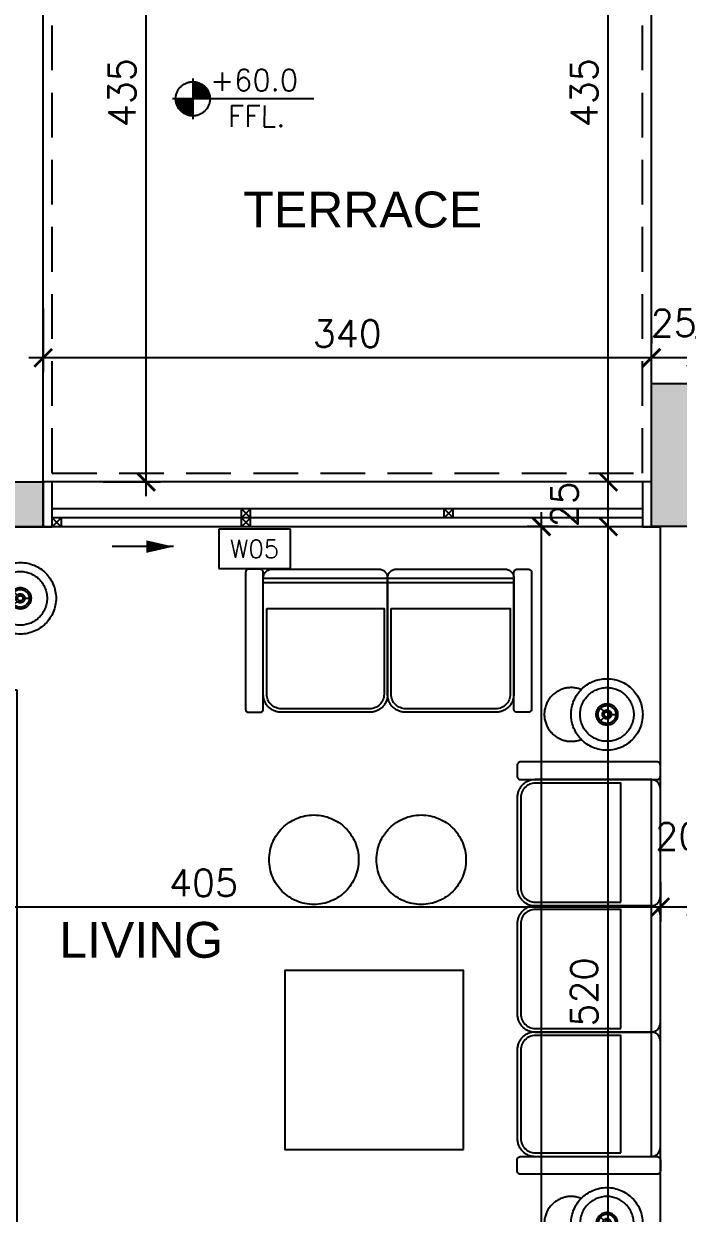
# Model space of a CAD drawing. Header units: centimetres. Extents: x -10658 to 14823, y -5448 to 3597.
# Drawn here: x -1234 to -868, y 1781 to 2446 of the extents above; entities that cross this region are included whole.
import ezdxf
from ezdxf.enums import TextEntityAlignment as Align
from ezdxf.xclip import XClip

# ---------------------------------------------------------------- set-up
doc = ezdxf.new("R2010")
doc.units = ezdxf.units.CM
doc.header["$LTSCALE"] = 100
doc.header["$MEASUREMENT"] = 0
doc.header["$XCLIPFRAME"] = 0
doc.header["$PDMODE"] = 35
doc.linetypes.add('A0-01 FLOOR PLANS$0$HIDDEN', pattern=[0.375, 0.25, -0.125])
for name, color, linetype in [('A0-01 FLOOR PLANS$0$ARROW INDICATOR', 4, 'Continuous'), ('A0-01 FLOOR PLANS$0$DIM IN', 1, 'Continuous'), ('A0-01 FLOOR PLANS$0$FURNITURE', 111, 'Continuous'), ('A0-01 FLOOR PLANS$0$HIDDEN -03', 8, 'A0-01 FLOOR PLANS$0$HIDDEN'), ('A0-01 FLOOR PLANS$0$LVL', 2, 'Continuous'), ('A0-01 FLOOR PLANS$0$TEXT', 3, 'Continuous'), ('A0-01 FLOOR PLANS$0$TEXT-SCHED', 3, 'Continuous'), ('A0-01 FLOOR PLANS$0$WALL-01', 7, 'Continuous'), ('A0-01 FLOOR PLANS$0$WINDOW', 1, 'Continuous'), ('SOURROUNDING$0$KERBSTONE', 11, 'Continuous'), ('XREF GF COL$0$COLUMN', 6, 'Continuous'), ('XREF GF COL$0$COLUMN HATCH', 201, 'Continuous')]:
    doc.layers.add(name, color=color, linetype=linetype)
doc.styles.add('A0-01 FLOOR PLANS$0$02-Ground$0$ATTRIBUTE', font='ROMANS.shx')
doc.styles.add('A0-01 FLOOR PLANS$0$22', font='romans.shx')
doc.styles.add('A0-01 FLOOR PLANS$0$A0-01 GROUND FLOOR PLAN - For Entry modification$0$ROMANS', font='romans')
doc.styles.add('A0-01 FLOOR PLANS$0$ART-PS-1', font='arial.ttf', dxfattribs={"height": 20})
doc.styles.add('A0-01 FLOOR PLANS$0$GRIDS$0$20', font='romans.shx')
doc.dimstyles.new('A0-01 FLOOR PLANS$0$100', dxfattribs={"dimtxt": 15, "dimasz": 10, "dimexe": 8, "dimexo": 12, "dimgap": 6, "dimtad": 1, "dimdec": 0, "dimzin": 0, "dimdsep": 46, "dimtxsty": 'A0-01 FLOOR PLANS$0$22', "dimblk": 'A0-01 FLOOR PLANS$0$_ARCHTICK', "dimcen": 30, "dimdle": 8, "dimclrd": 1, "dimclre": 1, "dimclrt": 2, "dimadec": 0, "dimazin": 0, "dimtfac": 1, "dimtdec": 0, "dimtmove": 2, "dimatfit": 3, "dimldrblk": 'A0-01 FLOOR PLANS$0$_OBLIQUE', "dimfxl": 100, "dimtolj": 1, "dimtzin": 0, "dimarcsym": 0})
doc.dimstyles.new('A0-01 FLOOR PLANS$0$A0-01 GROUND FLOOR PLAN - For Entry modification$0$text', dxfattribs={"dimtxt": 18, "dimasz": 10, "dimexe": 10, "dimexo": 10, "dimgap": -6, "dimtad": 1, "dimtih": 1, "dimtoh": 1, "dimdec": 0, "dimdsep": 46, "dimtxsty": 'A0-01 FLOOR PLANS$0$A0-01 GROUND FLOOR PLAN - For Entry modification$0$ROMANS', "dimblk1": 'A0-01 FLOOR PLANS$0$A0-01 GROUND FLOOR PLAN - For Entry modification$0$_ARCHTICK', "dimblk2": 'A0-01 FLOOR PLANS$0$A0-01 GROUND FLOOR PLAN - For Entry modification$0$_ARCHTICK', "dimsah": 1, "dimcen": 25, "dimdle": 10, "dimse1": 1, "dimse2": 1, "dimsd1": 1, "dimsd2": 1, "dimclrd": 1, "dimclre": 1, "dimclrt": 2, "dimadec": 0, "dimazin": 0, "dimtfac": 1, "dimtdec": 0, "dimtmove": 2, "dimatfit": 3, "dimldrblk": 'A0-01 FLOOR PLANS$0$A0-01 GROUND FLOOR PLAN - For Entry modification$0$_ARCHTICK', "dimfxl": 1, "dimtolj": 1, "dimtzin": 0, "dimarcsym": 0})

# ---------------------------------------------------------------- blocks, each defined once
blk = doc.blocks.new('SOURROUNDING')
at = {"layer": 'SOURROUNDING$0$KERBSTONE', "lineweight": 13}
h = blk.add_hatch(dxfattribs=at)
h.set_pattern_fill('AR-HBONE', color=252, scale=5, angle=90)
h.paths.add_polyline_path([(-175, 1001.39), (-180.24, 999.4), (-175, 1003.26), (-175, 1910.07), (-189.19, 1904.68), (-175, 1915.15), (-175, 1965.25), (-177.79, 1965.57), (-175, 1966.16), (-175, 2515.31), (-190.95, 2509.26), (-175, 2521.02), (-175, 2569.63), (-179.55, 2570.15), (-175, 2571.11), (-175, 2808), (-890, 2808), (-890, 3028), (-1810, 3028), (-1810, 2511.19), (-1925, 2511.19), (-1925, 1979.72), (-1810, 1979.72), (-1810, 775), (-3028, 775), (-3028, 650), (-2728, 650), (-2448, 650), (-2428, 650), (-1382.07, 650), (-1382.07, 25), (-1257.59, 25), (-1257.07, 25), (-857.07, 25), (-732.07, 25), (-732.07, 668), (-175, 668)])
h.paths.add_polyline_path([(-1685, 828), (-1685, 2129.72), (-1770, 2129.72), (-1770, 2361.19), (-1685, 2361.19), (-1685, 2748), (-1220, 2748), (-1220, 2683), (-890, 2683), (-300, 2683), (-300, 788), (-590, 788), (-590, 793), (-817, 793), (-817, 713), (-1286.12, 713), (-1287.5, 828)], flags=16)
h.paths.add_polyline_path([(-1798.23, 1621.66), (-1726.11, 1621.66), (-1726.11, 1641.16), (-1798.23, 1641.16)], flags=16)
h.paths.add_polyline_path([(-1563.97, 2964.65), (-999.2, 2964.65), (-999.2, 3018.34), (-1563.97, 3018.34)], flags=16)
blk = doc.blocks.new('A0-01 FLOOR PLANS$0$W01')
at = {"layer": 'A0-01 FLOOR PLANS$0$WINDOW'}
for p, q in [((-1210, 1985), (-1550, 1985)), ((-1215, 1970), (-1545, 1970)), ((-1439.17, 1960), (-1439.17, 1970)), ((-1434.17, 1970), (-1439.17, 1965)), ((-1439.17, 1970), (-1434.17, 1965)), ((-1434.17, 1960), (-1434.17, 1970)), ((-1325.83, 1965), (-1325.83, 1970)), ((-1320.83, 1970), (-1325.83, 1965)), ((-1325.83, 1970), (-1320.83, 1965)), ((-1320.83, 1965), (-1320.83, 1970)), ((-1439.17, 1965), (-1545, 1965)), ((-1540, 1965), (-1545, 1960)), ((-1545, 1965), (-1540, 1960)), ((-1540, 1965), (-1540, 1960)), ((-1434.17, 1965), (-1439.17, 1965)), ((-1434.17, 1965), (-1439.17, 1960)), ((-1439.17, 1965), (-1434.17, 1960)), ((-1325.83, 1965), (-1434.17, 1965)), ((-1320.83, 1965), (-1325.83, 1965)), ((-1215, 1965), (-1320.83, 1965)), ((-1210, 1960), (-1550, 1960))]:
    blk.add_line(p, q, dxfattribs=at)
for points in [[(-1550, 1960), (-1545, 1960), (-1545, 1985), (-1550, 1985)], [(-1215, 1960), (-1210, 1960), (-1210, 1985), (-1215, 1985)]]:
    blk.add_lwpolyline(points, close=True, dxfattribs=at)
blk = doc.blocks.new('A0-01 FLOOR PLANS$0$Fur_Light-Table Lamp_D30_01')
for p, q in [((0, 2.5), (0, 5)), ((-3.54, -3.54), (-1.77, -1.77)), ((3.54, -3.54), (1.77, -1.77))]:
    blk.add_line(p, q)
for radius in [15, 6, 5, 2.5, 1.5]:
    blk.add_circle((0, 0), radius)
blk = doc.blocks.new('A0-01 FLOOR PLANS$0$Fur_TV_Mounted_75-Inch')
for points in [[(3.5, -4), (3.5, 0), (-3.5, 0), (-3.5, -4)], [(-81.5, -8), (-81.5, -5.5), (81.5, -5.5), (81.5, -8)]]:
    blk.add_lwpolyline(points)
blk.add_lwpolyline([(83, -8), (-83, -8), (-83, -4), (83, -4)], close=True)
blk = doc.blocks.new('A0-01 FLOOR PLANS$0$LIVING')
at = {"layer": 'A0-01 FLOOR PLANS$0$FURNITURE'}
for p, q in [((-1426.95, 1928.8), (-1357.45, 1928.8)), ((-1357.45, 1928.8), (-1286.95, 1928.8)), ((-1426.95, 1491.88), (-1357.45, 1491.88)), ((-1357.45, 1491.88), (-1286.95, 1491.88))]:
    blk.add_line(p, q, dxfattribs=at)
for points in [[(-1428.95, 1936.3), (-1434.95, 1936.3, 0.414214), (-1436.95, 1934.3), (-1436.95, 1858.3, 0.414214), (-1434.95, 1856.3), (-1428.95, 1856.3, 0.414214), (-1426.95, 1858.3), (-1426.95, 1934.3, 0.414214)], [(-1284.95, 1936.3), (-1278.95, 1936.3, -0.414214), (-1276.95, 1934.3), (-1276.95, 1858.3, -0.414214), (-1278.95, 1856.3), (-1284.95, 1856.3, -0.414214), (-1286.95, 1858.3), (-1286.95, 1934.3, -0.414214)], [(-1424.95, 1914.3), (-1359.45, 1914.3), (-1359.45, 1866.3, -0.414214), (-1367.45, 1858.3), (-1416.95, 1858.3, -0.414214), (-1424.95, 1866.3)], [(-1355.45, 1914.3), (-1288.95, 1914.3), (-1288.95, 1866.3, -0.414214), (-1296.95, 1858.3), (-1347.45, 1858.3, -0.414214), (-1355.45, 1866.3)], [(-1205, 1820.68), (-1205, 1826.68, 0.414214), (-1207, 1828.68), (-1283, 1828.68, 0.414214), (-1285, 1826.68), (-1285, 1820.68, 0.414214), (-1283, 1818.68), (-1207, 1818.68, 0.414214)], [(-1227, 1750.18), (-1227, 1816.68), (-1275, 1816.68, 0.414214), (-1283, 1808.68), (-1283, 1758.18, 0.414214), (-1275, 1750.18)], [(-1227, 1679.68), (-1227, 1746.18), (-1275, 1746.18, 0.414214), (-1283, 1738.18), (-1283, 1687.68, 0.414214), (-1275, 1679.68)], [(-1227, 1610.18), (-1227, 1675.68), (-1275, 1675.68, 0.414214), (-1283, 1667.68), (-1283, 1618.18, 0.414214), (-1275, 1610.18)], [(-1205, 1606.18), (-1205, 1600.18, -0.414214), (-1207, 1598.18), (-1283, 1598.18, -0.414214), (-1285, 1600.18), (-1285, 1606.18, -0.414214), (-1283, 1608.18), (-1207, 1608.18, -0.414214)], [(-1428.95, 1484.38), (-1434.95, 1484.38, -0.414214), (-1436.95, 1486.38), (-1436.95, 1562.38, -0.414214), (-1434.95, 1564.38), (-1428.95, 1564.38, -0.414214), (-1426.95, 1562.38), (-1426.95, 1486.38, -0.414214)], [(-1424.95, 1506.38), (-1359.45, 1506.38), (-1359.45, 1554.38, 0.414214), (-1367.45, 1562.38), (-1416.95, 1562.38, 0.414214), (-1424.95, 1554.38)], [(-1355.45, 1506.38), (-1288.95, 1506.38), (-1288.95, 1554.38, 0.414214), (-1296.95, 1562.38), (-1347.45, 1562.38, 0.414214), (-1355.45, 1554.38)], [(-1284.95, 1484.38), (-1278.95, 1484.38, 0.414214), (-1276.95, 1486.38), (-1276.95, 1562.38, 0.414214), (-1278.95, 1564.38), (-1284.95, 1564.38, 0.414214), (-1286.95, 1562.38), (-1286.95, 1486.38, 0.414214)]]:
    blk.add_lwpolyline(points, format="xyb", close=True, dxfattribs=at)
for points in [[(-1426.95, 1931.3, -0.414214), (-1421.95, 1936.3), (-1362.45, 1936.3, -0.414214), (-1357.45, 1931.3), (-1357.45, 1866.3, -0.414214), (-1367.45, 1856.3), (-1416.95, 1856.3, -0.414214), (-1426.95, 1866.3), (-1426.95, 1931.3), (-1357.45, 1931.3)], [(-1357.45, 1931.3, -0.414214), (-1352.45, 1936.3), (-1291.95, 1936.3, -0.414214), (-1286.95, 1931.3), (-1286.95, 1866.3, -0.414214), (-1296.95, 1856.3), (-1347.45, 1856.3, -0.414214), (-1357.45, 1866.3), (-1357.45, 1931.3), (-1286.95, 1931.3)], [(-1210, 1748.18, 0.414214), (-1205, 1753.18), (-1205, 1813.68, 0.414214), (-1210, 1818.68), (-1275, 1818.68, 0.414214), (-1285, 1808.68), (-1285, 1758.18, 0.414214), (-1275, 1748.18), (-1210, 1748.18), (-1210, 1818.68)], [(-1210, 1677.68, 0.414214), (-1205, 1682.68), (-1205, 1743.18, 0.414214), (-1210, 1748.18), (-1275, 1748.18, 0.414214), (-1285, 1738.18), (-1285, 1687.68, 0.414214), (-1275, 1677.68), (-1210, 1677.68), (-1210, 1748.18)], [(-1210, 1608.18, 0.414214), (-1205, 1613.18), (-1205, 1672.68, 0.414214), (-1210, 1677.68), (-1275, 1677.68, 0.414214), (-1285, 1667.68), (-1285, 1618.18, 0.414214), (-1275, 1608.18), (-1210, 1608.18), (-1210, 1677.68)], [(-1426.95, 1489.38, 0.414214), (-1421.95, 1484.38), (-1362.45, 1484.38, 0.414214), (-1357.45, 1489.38), (-1357.45, 1554.38, 0.414214), (-1367.45, 1564.38), (-1416.95, 1564.38, 0.414214), (-1426.95, 1554.38), (-1426.95, 1489.38), (-1357.45, 1489.38)], [(-1357.45, 1489.38, 0.414214), (-1352.45, 1484.38), (-1291.95, 1484.38, 0.414214), (-1286.95, 1489.38), (-1286.95, 1554.38, 0.414214), (-1296.95, 1564.38), (-1347.45, 1564.38, 0.414214), (-1357.45, 1554.38), (-1357.45, 1489.38), (-1286.95, 1489.38)]]:
    blk.add_lwpolyline(points, format="xyb", dxfattribs=at)
for points in [[(-1564.7, 1868.81), (-1564.7, 1542.86), (-1604.7, 1542.86), (-1604.7, 1868.81)], [(-1314.98, 1612.12), (-1314.98, 1712.12), (-1414.98, 1712.12), (-1414.98, 1612.12)]]:
    blk.add_lwpolyline(points, close=True, dxfattribs=at)
for centre, radius in [((-1562.79, 1920), 20), ((-1234.86, 1855.1), 20), ((-1398.65, 1773.95), 25), ((-1338.65, 1773.95), 25), ((-1234.86, 1570.77), 20), ((-1562.79, 1491.66), 20)]:
    blk.add_circle(centre, radius, dxfattribs=at)
for centre in [(-1582.79, 1920), (-1254.86, 1855.1), (-1254.86, 1570.77), (-1582.79, 1491.66)]:
    blk.add_arc(centre, 15, 67.97569, 292.02431, dxfattribs=at)
for name, p, rotation in [('A0-01 FLOOR PLANS$0$Fur_Light-Table Lamp_D30_01', (-1562.79, 1920), 270), ('A0-01 FLOOR PLANS$0$Fur_Light-Table Lamp_D30_01', (-1234.86, 1855.1), 270), ('A0-01 FLOOR PLANS$0$Fur_TV_Mounted_75-Inch', (-1604.7, 1702.95), 90)]:
    blk.add_blockref(name, p, dxfattribs=dict(at, rotation=rotation))
at = {"layer": 'A0-01 FLOOR PLANS$0$FURNITURE', "xscale": -1, "rotation": 270}
for p in [(-1234.86, 1570.77), (-1562.79, 1491.66)]:
    blk.add_blockref('A0-01 FLOOR PLANS$0$Fur_Light-Table Lamp_D30_01', p, dxfattribs=at)
blk = doc.blocks.new('XREF GF COL')
at = {"layer": 'XREF GF COL$0$COLUMN HATCH'}
for points in [[(-11269.7, 2208.07), (-11294.7, 2208.07), (-11294.7, 2128.07), (-11269.7, 2128.07)], [(-11714.7, 2153), (-11714.7, 2128), (-11634.7, 2128), (-11634.7, 2153)]]:
    blk.add_hatch(color=256, dxfattribs=at).paths.add_polyline_path(points)
at = {"layer": 'XREF GF COL$0$COLUMN'}
for points in [[(-11294.7, 2208.07), (-11269.7, 2208.07), (-11269.7, 2128.07), (-11294.7, 2128.07)], [(-11714.7, 2128), (-11714.7, 2153), (-11634.7, 2153), (-11634.7, 2128)]]:
    blk.add_lwpolyline(points, close=True, dxfattribs=at)
blk = doc.blocks.new('A0-01 FLOOR PLANS$0$_ARCHTICK')
at = {"color": 0, "linetype": 'ByBlock', "const_width": 0.15}
blk.add_lwpolyline([(-0.5, -0.5), (0.5, 0.5)], dxfattribs=at)
blk = doc.blocks.new('*D350')
at = {"layer": 'A0-01 FLOOR PLANS$0$DIM IN', "color": 1, "lineweight": -2, "transparency": 16777216}
for p, q in [((-1046.47, 1080), (-1046.47, 2136.07)), ((-1036.85, 2128.07), (-1054.47, 2128.07)), ((-1036.85, 1088), (-1054.47, 1088))]:
    blk.add_line(p, q, dxfattribs=at)
at = {"layer": 'Defpoints', "color": 0, "transparency": 16777216}
for p in [(-1046.47, 2128.07), (-1024.85, 2128.07), (-1024.85, 1088)]:
    blk.add_point(p, dxfattribs=at)
at = {"layer": 'A0-01 FLOOR PLANS$0$DIM IN', "color": 1, "lineweight": -2, "transparency": 16777216, "xscale": 10, "yscale": 10, "zscale": 10}
for p, rotation in [((-1046.47, 2128.07), 90), ((-1046.47, 1088), 270)]:
    blk.add_blockref('A0-01 FLOOR PLANS$0$_ARCHTICK', p, dxfattribs=dict(at, rotation=rotation))
at = {"layer": 'A0-01 FLOOR PLANS$0$DIM IN', "color": 2, "transparency": 16777216, "insert": (-1059.97, 1608.04), "char_height": 15, "attachment_point": 5, "rotation": 90, "style": 'A0-01 FLOOR PLANS$0$22'}
blk.add_mtext('\\A1;1040', dxfattribs=at)
blk = doc.blocks.new('A0-01 FLOOR PLANS$0$_OBLIQUE')
at = {"color": 0, "linetype": 'ByBlock'}
blk.add_line((-0.5, -0.5), (0.5, 0.5), dxfattribs=at)
blk = doc.blocks.new('*D351')
at = {"layer": 'A0-01 FLOOR PLANS$0$DIM IN', "color": 1, "lineweight": -2, "transparency": 16777216}
for p, q in [((-1385, 1929.64), (-1385, 1907.5)), ((-980, 1929.64), (-980, 1907.5)), ((-972, 1915.5), (-1393, 1915.5))]:
    blk.add_line(p, q, dxfattribs=at)
at = {"layer": 'Defpoints', "color": 0, "transparency": 16777216}
for p in [(-1385, 1941.64), (-980, 1941.64), (-1385, 1915.5)]:
    blk.add_point(p, dxfattribs=at)
at = {"layer": 'A0-01 FLOOR PLANS$0$DIM IN', "color": 1, "lineweight": -2, "transparency": 16777216, "xscale": 10, "yscale": 10, "zscale": 10, "rotation": 180}
blk.add_blockref('A0-01 FLOOR PLANS$0$_ARCHTICK', (-1385, 1915.5), dxfattribs=at)
at = {"layer": 'A0-01 FLOOR PLANS$0$DIM IN', "color": 1, "lineweight": -2, "transparency": 16777216, "xscale": 10, "yscale": 10, "zscale": 10}
blk.add_blockref('A0-01 FLOOR PLANS$0$_ARCHTICK', (-980, 1915.5), dxfattribs=at)
at = {"layer": 'A0-01 FLOOR PLANS$0$DIM IN', "color": 2, "transparency": 16777216, "insert": (-1235.38, 1929), "char_height": 15, "attachment_point": 5, "style": 'A0-01 FLOOR PLANS$0$22'}
blk.add_mtext('\\A1;405', dxfattribs=at)
blk = doc.blocks.new('A0-01 FLOOR PLANS$0$02-Ground$0$A$C4F2068BA')
for p, q in [((0.4, 0.637), (0.4, 0.163)), ((1.816, 0.4), (0.163, 0.4))]:
    blk.add_line(p, q)
at = {"color": 8, "const_width": 0.2}
for points in [[(0.4, 0.5, -0.414214), (0.5, 0.4, -0.414214)], [(0.4, 0.3, -0.414214), (0.3, 0.4, -0.414214)]]:
    blk.add_lwpolyline(points, format="xyb", dxfattribs=at)
blk.add_circle((0.4, 0.4), 0.2)
blk = doc.blocks.new('A0-01 FLOOR PLANS$0$02-Ground$0$123')
at = {"ltscale": 0.1}
blk.add_blockref('A0-01 FLOOR PLANS$0$02-Ground$0$A$C4F2068BA', (-0.4, -0.4), dxfattribs=at)
blk = doc.blocks.new('A0-01 FLOOR PLANS$0$02-Ground$0$LEVEL- PLAN')
at = {"layer": 'A0-01 FLOOR PLANS$0$LVL', "ltscale": 0.1}
blk.add_blockref('A0-01 FLOOR PLANS$0$02-Ground$0$123', (0, 0), dxfattribs=at)
at = {"layer": 'A0-01 FLOOR PLANS$0$LVL', "ltscale": 0.1, "style": 'A0-01 FLOOR PLANS$0$02-Ground$0$ATTRIBUTE', "width": 0.8, "flags": 4}
blk.add_attdef('%%P0.00', (0.203, 0.093), '', height=0.25, dxfattribs=at)
blk.add_attdef('LVL', text='', height=0.25, dxfattribs=at).set_placement((0.745, -0.327), align=Align.CENTER)
blk = doc.blocks.new('A0-01 FLOOR PLANS$0$A$C1f89f3c6')
at = {"layer": 'A0-01 FLOOR PLANS$0$ARROW INDICATOR'}
blk.add_lwpolyline([(0, -17.19), (0, 17.19)], dxfattribs=at)
blk.add_lwpolyline([(0, -17.19), (0, 17.19)], dxfattribs=at)
blk.add_lwpolyline([(0, -1.94, 7, 0, 0), (0, -17.19, 0, 0, 0)], format="xyseb", dxfattribs=at)
blk = doc.blocks.new('*D406')
at = {"layer": 'A0-01 FLOOR PLANS$0$TEXT-SCHED', "color": 1, "lineweight": -2, "transparency": 16777216}
for p, q in [((-1186.74, 2126.58), (-1226.84, 2126.58)), ((-1226.84, 2126.58), (-1226.84, 2104.58)), ((-1186.74, 2104.58), (-1186.74, 2126.58)), ((-1226.84, 2104.58), (-1186.74, 2104.58))]:
    blk.add_line(p, q, dxfattribs=at)
at = {"layer": 'Defpoints', "color": 0, "transparency": 16777216}
blk.add_point((-1206.79, 2115.58), dxfattribs=at)
blk.add_point((-1206.79, 2115.58), dxfattribs=at)
blk.add_point((-1206.79, 2115.58), dxfattribs=at)
at = {"layer": 'A0-01 FLOOR PLANS$0$TEXT-SCHED', "color": 2, "transparency": 16777216, "insert": (-1206.79, 2115.58), "char_height": 8, "width": 47.1429, "attachment_point": 5, "style": 'A0-01 FLOOR PLANS$0$A0-01 GROUND FLOOR PLAN - For Entry modification$0$ROMANS'}
blk.add_mtext('\\A1;{\\H1.25x;W05}', dxfattribs=at)
blk = doc.blocks.new('A0-01 FLOOR PLANS$0$A0-01 GROUND FLOOR PLAN - For Entry modification$0$_ARCHTICK')
at = {"color": 0, "linetype": 'ByBlock', "const_width": 0.15}
blk.add_lwpolyline([(-0.5, -0.5), (0.5, 0.5)], dxfattribs=at)
blk = doc.blocks.new('*D420')
at = {"layer": 'A0-01 FLOOR PLANS$0$DIM IN', "color": 1, "lineweight": -2, "transparency": 16777216}
for p, q in [((-985, 2234.41), (-985, 2230.41)), ((-960, 2234.41), (-960, 2230.41)), ((-952, 2222.41), (-993, 2222.41))]:
    blk.add_line(p, q, dxfattribs=at)
at = {"layer": 'Defpoints', "color": 0, "transparency": 16777216}
for p in [(-985, 2222.41), (-985, 2222.41), (-960, 2222.41)]:
    blk.add_point(p, dxfattribs=at)
at = {"layer": 'A0-01 FLOOR PLANS$0$DIM IN', "color": 1, "lineweight": -2, "transparency": 16777216, "xscale": 10, "yscale": 10, "zscale": 10, "rotation": 180}
blk.add_blockref('A0-01 FLOOR PLANS$0$_ARCHTICK', (-985, 2222.41), dxfattribs=at)
at = {"layer": 'A0-01 FLOOR PLANS$0$DIM IN', "color": 1, "lineweight": -2, "transparency": 16777216, "xscale": 10, "yscale": 10, "zscale": 10}
blk.add_blockref('A0-01 FLOOR PLANS$0$_ARCHTICK', (-960, 2222.41), dxfattribs=at)
at = {"layer": 'A0-01 FLOOR PLANS$0$DIM IN', "color": 2, "transparency": 16777216, "insert": (-972.5, 2241.82), "char_height": 15, "attachment_point": 5, "style": 'A0-01 FLOOR PLANS$0$22'}
blk.add_mtext('\\A1;25', dxfattribs=at)
blk = doc.blocks.new('*D421')
at = {"layer": 'A0-01 FLOOR PLANS$0$DIM IN', "color": 1, "lineweight": -2, "transparency": 16777216}
for p, q in [((-1325, 2249.91), (-1325, 2214.41)), ((-985, 2234.41), (-985, 2230.41)), ((-977, 2222.41), (-1333, 2222.41))]:
    blk.add_line(p, q, dxfattribs=at)
at = {"layer": 'Defpoints', "color": 0, "transparency": 16777216}
for p in [(-1325, 2261.91), (-1325, 2222.41), (-985, 2222.41)]:
    blk.add_point(p, dxfattribs=at)
at = {"layer": 'A0-01 FLOOR PLANS$0$DIM IN', "color": 1, "lineweight": -2, "transparency": 16777216, "xscale": 10, "yscale": 10, "zscale": 10, "rotation": 180}
blk.add_blockref('A0-01 FLOOR PLANS$0$_ARCHTICK', (-1325, 2222.41), dxfattribs=at)
at = {"layer": 'A0-01 FLOOR PLANS$0$DIM IN', "color": 1, "lineweight": -2, "transparency": 16777216, "xscale": 10, "yscale": 10, "zscale": 10}
blk.add_blockref('A0-01 FLOOR PLANS$0$_ARCHTICK', (-985, 2222.41), dxfattribs=at)
at = {"layer": 'A0-01 FLOOR PLANS$0$DIM IN', "color": 2, "transparency": 16777216, "insert": (-1155, 2235.91), "char_height": 15, "attachment_point": 5, "style": 'A0-01 FLOOR PLANS$0$22'}
blk.add_mtext('\\A1;340', dxfattribs=at)
blk = doc.blocks.new('*D471')
at = {"layer": 'A0-01 FLOOR PLANS$0$DIM IN', "color": 1, "lineweight": -2, "transparency": 16777216}
for p, q in [((-1009.09, 1600), (-1009.09, 2136)), ((-1002, 2128), (-1017.09, 2128)), ((-992, 1608), (-1017.09, 1608))]:
    blk.add_line(p, q, dxfattribs=at)
at = {"layer": 'Defpoints', "color": 0, "transparency": 16777216}
for p in [(-1009.09, 2128), (-990, 2128), (-980, 1608)]:
    blk.add_point(p, dxfattribs=at)
at = {"layer": 'A0-01 FLOOR PLANS$0$DIM IN', "color": 1, "lineweight": -2, "transparency": 16777216, "xscale": 10, "yscale": 10, "zscale": 10}
for p, rotation in [((-1009.09, 2128), 90), ((-1009.09, 1608), 270)]:
    blk.add_blockref('A0-01 FLOOR PLANS$0$_ARCHTICK', p, dxfattribs=dict(at, rotation=rotation))
at = {"layer": 'A0-01 FLOOR PLANS$0$DIM IN', "color": 2, "transparency": 16777216, "insert": (-1022.59, 1868), "char_height": 15, "attachment_point": 5, "rotation": 90, "style": 'A0-01 FLOOR PLANS$0$22'}
blk.add_mtext('\\A1;520', dxfattribs=at)
blk = doc.blocks.new('*D472')
at = {"layer": 'A0-01 FLOOR PLANS$0$DIM IN', "color": 1, "lineweight": -2, "transparency": 16777216}
for p, q in [((-1009.09, 2120), (-1009.09, 2161)), ((-1002, 2153), (-1017.09, 2153)), ((-1002, 2128), (-1017.09, 2128))]:
    blk.add_line(p, q, dxfattribs=at)
at = {"layer": 'Defpoints', "color": 0, "transparency": 16777216}
for p in [(-1009.09, 2153), (-990, 2153), (-990, 2128)]:
    blk.add_point(p, dxfattribs=at)
at = {"layer": 'A0-01 FLOOR PLANS$0$DIM IN', "color": 1, "lineweight": -2, "transparency": 16777216, "xscale": 10, "yscale": 10, "zscale": 10}
for p, rotation in [((-1009.09, 2153), 90), ((-1009.09, 2128), 270)]:
    blk.add_blockref('A0-01 FLOOR PLANS$0$_ARCHTICK', p, dxfattribs=dict(at, rotation=rotation))
at = {"layer": 'A0-01 FLOOR PLANS$0$DIM IN', "color": 2, "transparency": 16777216, "insert": (-1033.59, 2140.5), "char_height": 15, "attachment_point": 5, "rotation": 90, "style": 'A0-01 FLOOR PLANS$0$22'}
blk.add_mtext('\\A1;25', dxfattribs=at)
blk = doc.blocks.new('*D455')
at = {"layer": 'A0-01 FLOOR PLANS$0$DIM IN', "color": 1, "lineweight": -2, "transparency": 16777216}
for p, q in [((-1009.09, 2145), (-1009.09, 2596)), ((-1021.09, 2588), (-1017.09, 2588)), ((-1002, 2153), (-1017.09, 2153))]:
    blk.add_line(p, q, dxfattribs=at)
at = {"layer": 'Defpoints', "color": 0, "transparency": 16777216}
for p in [(-1009.09, 2588), (-1009.09, 2588), (-990, 2153)]:
    blk.add_point(p, dxfattribs=at)
at = {"layer": 'A0-01 FLOOR PLANS$0$DIM IN', "color": 1, "lineweight": -2, "transparency": 16777216, "xscale": 10, "yscale": 10, "zscale": 10}
for p, rotation in [((-1009.09, 2588), 90), ((-1009.09, 2153), 270)]:
    blk.add_blockref('A0-01 FLOOR PLANS$0$_ARCHTICK', p, dxfattribs=dict(at, rotation=rotation))
at = {"layer": 'A0-01 FLOOR PLANS$0$DIM IN', "color": 2, "transparency": 16777216, "insert": (-1022.59, 2370.5), "char_height": 15, "attachment_point": 5, "rotation": 90, "style": 'A0-01 FLOOR PLANS$0$22'}
blk.add_mtext('\\A1;435', dxfattribs=at)
blk = doc.blocks.new('*D463')
at = {"layer": 'A0-01 FLOOR PLANS$0$DIM IN', "color": 1, "lineweight": -2, "transparency": 16777216}
for p, q in [((-980, 1927.5), (-980, 1923.5)), ((-960, 1927.5), (-960, 1923.5)), ((-952, 1915.5), (-988, 1915.5))]:
    blk.add_line(p, q, dxfattribs=at)
at = {"layer": 'Defpoints', "color": 0, "transparency": 16777216}
for p in [(-980, 1915.5), (-980, 1915.5), (-960, 1915.5)]:
    blk.add_point(p, dxfattribs=at)
at = {"layer": 'A0-01 FLOOR PLANS$0$DIM IN', "color": 1, "lineweight": -2, "transparency": 16777216, "xscale": 10, "yscale": 10, "zscale": 10, "rotation": 180}
blk.add_blockref('A0-01 FLOOR PLANS$0$_ARCHTICK', (-980, 1915.5), dxfattribs=at)
at = {"layer": 'A0-01 FLOOR PLANS$0$DIM IN', "color": 1, "lineweight": -2, "transparency": 16777216, "xscale": 10, "yscale": 10, "zscale": 10}
blk.add_blockref('A0-01 FLOOR PLANS$0$_ARCHTICK', (-960, 1915.5), dxfattribs=at)
at = {"layer": 'A0-01 FLOOR PLANS$0$DIM IN', "color": 2, "transparency": 16777216, "insert": (-970, 1955), "char_height": 15, "attachment_point": 5, "style": 'A0-01 FLOOR PLANS$0$22'}
blk.add_mtext('\\A1;20', dxfattribs=at)
blk = doc.blocks.new('*D449')
at = {"layer": 'A0-01 FLOOR PLANS$0$DIM IN', "color": 1, "lineweight": -2, "transparency": 16777216}
for p, q in [((-1267.46, 2145), (-1267.46, 2596)), ((-1291.54, 2588), (-1259.46, 2588)), ((-1291.54, 2153), (-1259.46, 2153))]:
    blk.add_line(p, q, dxfattribs=at)
at = {"layer": 'Defpoints', "color": 0, "transparency": 16777216}
for p in [(-1303.54, 2588), (-1267.46, 2588), (-1303.54, 2153)]:
    blk.add_point(p, dxfattribs=at)
at = {"layer": 'A0-01 FLOOR PLANS$0$DIM IN', "color": 1, "lineweight": -2, "transparency": 16777216, "xscale": 10, "yscale": 10, "zscale": 10}
for p, rotation in [((-1267.46, 2588), 90), ((-1267.46, 2153), 270)]:
    blk.add_blockref('A0-01 FLOOR PLANS$0$_ARCHTICK', p, dxfattribs=dict(at, rotation=rotation))
at = {"layer": 'A0-01 FLOOR PLANS$0$DIM IN', "color": 2, "transparency": 16777216, "insert": (-1280.96, 2370.5), "char_height": 15, "attachment_point": 5, "rotation": 90, "style": 'A0-01 FLOOR PLANS$0$22'}
blk.add_mtext('\\A1;435', dxfattribs=at)
blk = doc.blocks.new('A0-01 FLOOR PLANS')
at = {"layer": 'A0-01 FLOOR PLANS$0$HIDDEN -03'}
for p, q in [((-1320, 2158), (-1320, 2713)), ((-990, 2158), (-990, 2648)), ((-1320, 2158), (-990, 2158))]:
    blk.add_line(p, q, dxfattribs=at)
at = {"layer": 'A0-01 FLOOR PLANS$0$WALL-01'}
for p, q in [((-1325, 2128), (-1325, 2708)), ((-985, 2128), (-985, 2643)), ((-1385, 2128), (-1325, 2128)), ((-985, 2128), (-980, 2128)), ((-980, 1608), (-980, 2128))]:
    blk.add_line(p, q, dxfattribs=at)
at = {"layer": 'A0-01 FLOOR PLANS$0$FURNITURE'}
blk.add_blockref('A0-01 FLOOR PLANS$0$LIVING', (225, 168), dxfattribs=at)
at = {"layer": 'A0-01 FLOOR PLANS$0$LVL'}
ref = blk.add_blockref('A0-01 FLOOR PLANS$0$02-Ground$0$LEVEL- PLAN', (-1241.33, 2367.1), dxfattribs=dict(at, xscale=47.80922768457422, yscale=47.80922768457422, zscale=47.80922768457422, rotation=359.9470003599919))
ref.add_attrib('%%P0.00', '+60.0', (-1231.63, 2371.52), dxfattribs={"layer": '0', "ltscale": 0.1, "height": 11.952, "rotation": 359.947, "style": 'A0-01 FLOOR PLANS$0$GRIDS$0$20'})
ref.add_attrib('LVL', 'FFL.', dxfattribs={"layer": '0', "ltscale": 0.1, "height": 11.952, "rotation": 359.947, "style": 'A0-01 FLOOR PLANS$0$GRIDS$0$20'}).set_placement((-1205.72, 2351.42), align=Align.CENTER)
at = {"layer": 'A0-01 FLOOR PLANS$0$WALL-01', "color": 3, "xscale": -1.000000000000005, "rotation": 90}
blk.add_blockref('A0-01 FLOOR PLANS$0$A$C1f89f3c6', (-1269.27, 2116.89), dxfattribs=at)
at = {"layer": 'A0-01 FLOOR PLANS$0$WINDOW'}
for name, p in [('XREF GF COL', (10309.7, 0)), ('A0-01 FLOOR PLANS$0$W01', (225, 168))]:
    blk.add_blockref(name, p, dxfattribs=at)
at = {"layer": 'A0-01 FLOOR PLANS$0$TEXT', "style": 'A0-01 FLOOR PLANS$0$ART-PS-1'}
for s, p in [('TERRACE', (-1213.11, 2295.23)), ('LIVING', (-1315.98, 1887.18))]:
    blk.add_text(s, height=20, dxfattribs=at).set_placement(p)
at = {"layer": 'A0-01 FLOOR PLANS$0$DIM IN'}
for base, p1, p2, picture, middle in [((-1267.46, 2588), (-1303.54, 2153), (-1303.54, 2588), '*D449', (-1280.96, 2370.5)), ((-1009.09, 2588), (-990, 2153), (-1009.09, 2588), '*D455', (-1022.59, 2370.5)), ((-1009.09, 2153), (-990, 2128), (-990, 2153), '*D472', (-1033.59, 2140.5)), ((-1046.47, 2128.07), (-1024.85, 1088), (-1024.85, 2128.07), '*D350', (-1059.97, 1608.04)), ((-1009.09, 2128), (-980, 1608), (-990, 2128), '*D471', (-1022.59, 1868))]:
    dim = blk.add_linear_dim(base=base, p1=p1, p2=p2, angle=90, dimstyle='A0-01 FLOOR PLANS$0$100', override={"dimfxl": 0.075}, dxfattribs=at)
    dim.commit()
    dim.dimension.update_dxf_attribs({"geometry": picture, "text_midpoint": middle})
for base, p1, p2, picture, middle in [((-1325, 2222.41), (-985, 2222.41), (-1325, 2261.91), '*D421', (-1155, 2235.91)), ((-980, 1915.5), (-960, 1915.5), (-980, 1915.5), '*D463', (-970, 1955))]:
    dim = blk.add_linear_dim(base=base, p1=p1, p2=p2, dimstyle='A0-01 FLOOR PLANS$0$100', override={"dimfxl": 0.075}, dxfattribs=at)
    dim.commit()
    dim.dimension.update_dxf_attribs({"geometry": picture, "text_midpoint": middle})
for base, p1, p2, picture, middle in [((-985, 2222.41), (-960, 2222.41), (-985, 2222.41), '*D420', (-972.5, 2241.82)), ((-1385, 1915.5), (-980, 1941.64), (-1385, 1941.64), '*D351', (-1235.38, 1929))]:
    dim = blk.add_linear_dim(base=base, p1=p1, p2=p2, dimstyle='A0-01 FLOOR PLANS$0$100', override={"dimfxl": 0.075}, dxfattribs=at)
    dim.commit()
    dim.dimension.update_dxf_attribs({"geometry": picture, "text_midpoint": middle, "dimtype": 128})
at = {"layer": 'A0-01 FLOOR PLANS$0$TEXT-SCHED'}
dim = blk.add_linear_dim(base=(-1206.79, 2115.58), p1=(-1206.79, 2115.58), p2=(-1206.79, 2115.58), text='{\\H1.25x;W05}', dimstyle='A0-01 FLOOR PLANS$0$A0-01 GROUND FLOOR PLAN - For Entry modification$0$text', override={"dimtxt": 8, "dimgap": -6, "dimclrt": 2}, dxfattribs=at)
dim.commit()
dim.dimension.update_dxf_attribs({"geometry": '*D406', "text_midpoint": (-1206.79, 2115.58), "dimtype": 128})

msp = doc.modelspace()

# ---------------------------------------------------------------- block references
msp.add_blockref('SOURROUNDING', (0, 0))
ref = msp.add_blockref('A0-01 FLOOR PLANS', (102, 37))
XClip(ref).set_block_clipping_path([(-400, 2648), (-994, 2648), (-994, 2645), (-1320, 2645), (-1320, 2713), (-1789, 2713), (-1789, 789), (-994, 789), (-994, 754), (-694, 754), (-694, 749), (-400, 749)])

doc.saveas('drawing.dxf')
